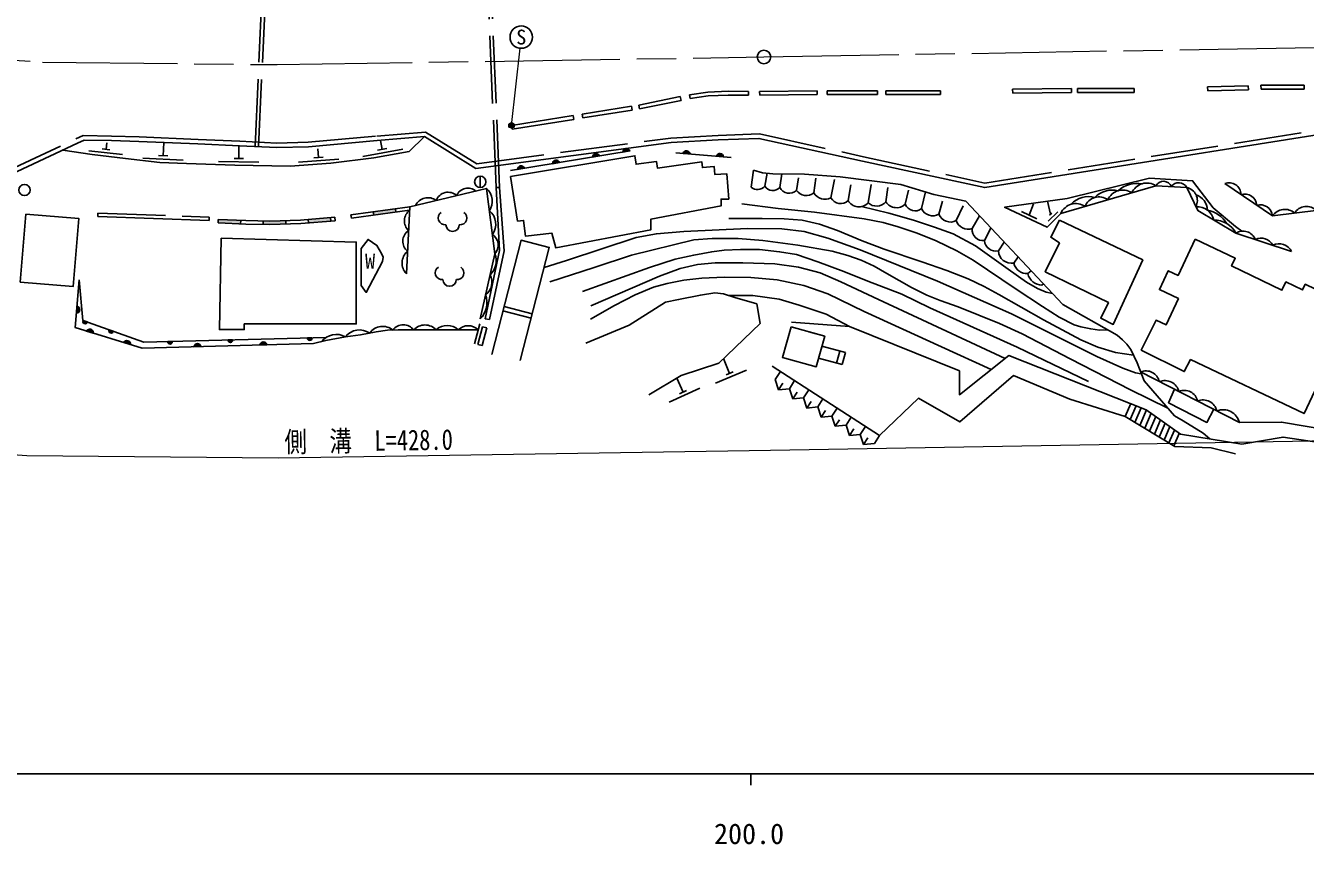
# Model space of a CAD drawing. Units: millimetres at full size, sheet at 1:1000; details may follow other scales. Extents: x 40000 to 680000, y 20000 to 380000.
# Drawn here: x 203468 to 317349, y 198715 to 271571 of the extents above; entities that cross this region are included whole.
import ezdxf
from ezdxf.enums import TextEntityAlignment as Align

# ---------------------------------------------------------------- set-up
doc = ezdxf.new("R2010")
doc.units = ezdxf.units.MM
doc.header["$LTSCALE"] = 1000
doc.linetypes.add('CHAIN', pattern=[18.5, 12, -1.5, 3.5, -1.5])
doc.linetypes.add('DASHED', pattern=[7.5, 6, -1.5])
for name, color, linetype, lineweight in [('M-BGD', 7, 'Continuous', 25), ('M-BMK', 2, 'CHAIN', 13), ('M-BMK-SRVR', 3, 'Continuous', 25), ('M-STR-HTXT', 7, 'Continuous', 13), ('M-STR-STRC', 7, 'Continuous', 25), ('M-TTL-BAND', 7, 'Continuous', 25)]:
    doc.layers.add(name, color=color, linetype=linetype, lineweight=lineweight)
doc.styles.add('ＭＳ ゴシック', font='')
doc.styles.get('ＭＳ ゴシック').set_extended_font_data('MS Gothic')

# ---------------------------------------------------------------- blocks, each defined once
blk = doc.blocks.new('ent')
at = {"layer": 'M-BGD'}
for centre, start, end in [((-676, -505), 122.72029, 277.24592), ((0, -1100), 180, 0), ((676, -505), 262.75408, 57.27971)]:
    blk.add_arc(centre, 600, start, end, dxfattribs=at)

msp = doc.modelspace()

# ---------------------------------------------------------------- hatches: boundary and pattern name
at = {"layer": 'M-BGD'}
for points in [[(254530, 259969), (253912, 259868, -0.84072)], [(257242, 260414), (256624, 260313, -0.84072)], [(262589, 260149), (261966, 260201, -0.84072)], [(265576, 259899), (264953, 259952, -0.84072)], [(247862, 258877), (247244, 258776, -0.84072)], [(250966, 259386), (250348, 259284, -0.84072)], [(236385, 255280), (234404, 255006), (234445, 254709), (236426, 254983)], [(222613, 254238), (220615, 254332), (220601, 254032), (222599, 253938)], [(226611, 254221), (225211, 254172), (224612, 254184), (224606, 253884), (225213, 253872), (226622, 253921)], [(230602, 254481), (228608, 254321), (228632, 254022), (230626, 254182)], [(207999, 245983), (208052, 246607, -0.84072)], [(208960, 245205, -0.4608), (208692, 245051, -0.4608), (208582, 245340)], [(209493, 244208), (208894, 244392, -0.84072)], [(211274, 244377, -0.4608), (211005, 244223, -0.4608), (210895, 244512)], [(228949, 243798, -0.4608), (228754, 243557, -0.4608), (228547, 243787)], [(212794, 243192), (212195, 243376, -0.84072)], [(216512, 243467, -0.4608), (216318, 243227, -0.4608), (216111, 243456)], [(219074, 243015), (218448, 242998, -0.84072)], [(221881, 243610, -0.4608), (221686, 243369, -0.4608), (221479, 243599)], [(224942, 243174), (224316, 243157, -0.84072)]]:
    msp.add_hatch(color=256, dxfattribs=at).paths.add_polyline_path(points)
at = {"layer": 'M-STR-HTXT'}
msp.add_hatch(color=256, dxfattribs=at).paths.add_polyline_path([(246900, 262848, -0.41421), (246858, 262497, -0.41421), (246507, 262540, -1)])

# ---------------------------------------------------------------- linework, layer by layer
at = {"layer": 'M-BGD', "linetype": 'DASHED'}
for p, q in [((223894, 260811), (224522, 274614)), ((224193, 260795), (224822, 274604)), ((245349, 257160), (244592, 274807)), ((245648, 257178), (244891, 274831)), ((209909, 254883), (219800, 254523))]:
    msp.add_line(p, q, dxfattribs=at)
at = {"layer": 'M-BGD'}
for p, q in [((262546, 265421), (262616, 265077)), ((267781, 265718), (267780, 265368)), ((268785, 265718), (273896, 265781)), ((268785, 265718), (268789, 265368)), ((268789, 265368), (273900, 265431)), ((273896, 265781), (273900, 265431)), ((274786, 265781), (279266, 265781)), ((274786, 265781), (274786, 265431)), ((274786, 265431), (279266, 265431)), ((279266, 265781), (279266, 265431)), ((280017, 265781), (284875, 265781)), ((280017, 265781), (280017, 265431)), ((280017, 265431), (284875, 265431)), ((284875, 265781), (284875, 265431)), ((291298, 265917), (296532, 265982)), ((291298, 265917), (291303, 265567)), ((291303, 265567), (296534, 265632)), ((296532, 265982), (296532, 265632)), ((297072, 265982), (302106, 265982)), ((297072, 265982), (297072, 265632)), ((297072, 265632), (302110, 265632)), ((302106, 265982), (302110, 265632)), ((308652, 266130), (312264, 266211)), ((308652, 266130), (308660, 265780)), ((312264, 266211), (312282, 265862)), ((313394, 266269), (317247, 266269)), ((313394, 266269), (313412, 265920)), ((317247, 266269), (317253, 265919)), ((252985, 263698), (257397, 264403)), ((257397, 264403), (257453, 264058)), ((258023, 264503), (261721, 265253)), ((258023, 264503), (258085, 264159)), ((258085, 264159), (261791, 264910)), ((261721, 265253), (261791, 264910)), ((246704, 262694), (252204, 263573)), ((246759, 262348), (252259, 263228)), ((252204, 263573), (252259, 263228)), ((252985, 263698), (253040, 263352)), ((253040, 263352), (257453, 264058)), ((246704, 262694), (246759, 262348)), ((210623, 260564), (210690, 261139)), ((215706, 259988), (215756, 261172)), ((222436, 259738), (222454, 260885)), ((235202, 260553), (235055, 261361)), ((209098, 260440), (212078, 260092)), ((210276, 260605), (210971, 260523)), ((213895, 259764), (217492, 259612)), ((215286, 260006), (216126, 259970)), ((222016, 259745), (222856, 259732)), ((227763, 259422), (231354, 259677)), ((229118, 259819), (229956, 259878)), ((229537, 259848), (229484, 260596)), ((233484, 259936), (237026, 260579)), ((234789, 260478), (235615, 260628)), ((246608, 258671), (257262, 260417)), ((253912, 259868), (254530, 259969)), ((256624, 260313), (257242, 260414)), ((261320, 260255), (266243, 259844)), ((261966, 260201), (262589, 260149)), ((264953, 259952), (265576, 259899)), ((220632, 259466), (224231, 259410)), ((247244, 258776), (247862, 258877)), ((250348, 259284), (250966, 259386)), ((268020, 257200), (268247, 258696)), ((243927, 258169), (243927, 257169)), ((269248, 257288), (269446, 258437)), ((270569, 257163), (270758, 258376)), ((272068, 256912), (272239, 258037)), ((273606, 256684), (273784, 257985)), ((275131, 256233), (275439, 257871)), ((276654, 255996), (276904, 257405)), ((278439, 255806), (278724, 257440)), ((245349, 257160), (245648, 257178)), ((280024, 255877), (280180, 257160)), ((281747, 255671), (282018, 256925)), ((283199, 255285), (283558, 256767)), ((237657, 255457), (232423, 254732)), ((237641, 255151), (232464, 254435)), ((236426, 254983), (236385, 255280)), ((284741, 254787), (285067, 255962)), ((286287, 254216), (286887, 255532)), ((292779, 254704), (293167, 255725)), ((294679, 254796), (294395, 255945)), ((209909, 254883), (209898, 254583)), ((209898, 254583), (219789, 254224)), ((219800, 254523), (219789, 254224)), ((220615, 254332), (220601, 254032)), ((222613, 254238), (222599, 253938)), ((224612, 254184), (224606, 253884)), ((226611, 254221), (226622, 253921)), ((228608, 254321), (228632, 254022)), ((230602, 254481), (230626, 254182)), ((230989, 254512), (231013, 254213)), ((232423, 254732), (232464, 254435)), ((234445, 254709), (234404, 255006)), ((287690, 253507), (288338, 254655)), ((292101, 255025), (293457, 254383)), ((294470, 254159), (295314, 255012)), ((294580, 254697), (294777, 254896)), ((288782, 252438), (289366, 253561)), ((290028, 251523), (290547, 252305)), ((291403, 250442), (291788, 250986)), ((292650, 249500), (292941, 249760)), ((293908, 248486), (294041, 248590)), ((208052, 246607), (207999, 245983)), ((245942, 246181), (248446, 245536)), ((246040, 246563), (248544, 245918)), ((208960, 245205), (208582, 245340)), ((243886, 245036), (243406, 243243)), ((244370, 245493), (244762, 245411)), ((208894, 244392), (209493, 244208)), ((211274, 244377), (210895, 244512)), ((228949, 243798), (228547, 243787)), ((244115, 244770), (243705, 243199)), ((244502, 244669), (244092, 243098)), ((244115, 244770), (244502, 244669)), ((273169, 244327), (274579, 243935)), ((273673, 244187), (274579, 243935)), ((212195, 243376), (212794, 243192)), ((216512, 243467), (216111, 243456)), ((218448, 242998), (219074, 243015)), ((221881, 243610), (221479, 243599)), ((224316, 243157), (224942, 243174)), ((243705, 243199), (244092, 243098)), ((276430, 242471), (274334, 243055)), ((275927, 242611), (275630, 241544)), ((266116, 240619), (265559, 241943)), ((276133, 241404), (274036, 241987)), ((276430, 242471), (276133, 241404)), ((264850, 239761), (267615, 240925)), ((265793, 240483), (266439, 240755)), ((270168, 240078), (270628, 240792)), ((260735, 238063), (263460, 239318)), ((261972, 238963), (261406, 240193)), ((270473, 239167), (270168, 240078)), ((270473, 239167), (270852, 239755)), ((271428, 239265), (270473, 239167)), ((271428, 239265), (271889, 239979)), ((271733, 238354), (271428, 239265)), ((272689, 238452), (273150, 239166)), ((261655, 238816), (262290, 239109)), ((271733, 238354), (272113, 238942)), ((272689, 238452), (271733, 238354)), ((272994, 237541), (272689, 238452)), ((272994, 237541), (273373, 238129)), ((273949, 237639), (274410, 238353)), ((273949, 237639), (272994, 237541)), ((274254, 236728), (273949, 237639)), ((274254, 236728), (274634, 237316)), ((275210, 236826), (275671, 237540)), ((301810, 237935), (301320, 236783)), ((302276, 237751), (301753, 236523)), ((302741, 237567), (302185, 236263)), ((303205, 237380), (302617, 236002)), ((303621, 237081), (303050, 235741)), ((275210, 236826), (274254, 236728)), ((275515, 235915), (275210, 236826)), ((275515, 235915), (275894, 236503)), ((276471, 236013), (275515, 235915)), ((276471, 236013), (276931, 236727)), ((276776, 235102), (276471, 236013)), ((277731, 235199), (278192, 235914)), ((304037, 236782), (303482, 235480)), ((304453, 236483), (303914, 235219)), ((304869, 236184), (304347, 234958)), ((305285, 235885), (304779, 234697)), ((276776, 235102), (277155, 235690)), ((277731, 235199), (276776, 235102)), ((278036, 234289), (277731, 235199)), ((278036, 234289), (278416, 234877)), ((278992, 234386), (279452, 235101)), ((305701, 235587), (305211, 234436)), ((306118, 235288), (305644, 234175)), ((278992, 234386), (278036, 234289))]:
    msp.add_line(p, q, dxfattribs=at)
for points in [[(122976, 280970), (129585, 278614), (136837, 276117), (146902, 273062), (156941, 269914), (165401, 267338), (169815, 265927), (174837, 264345), (180452, 262960), (192308, 260083), (201179, 257891), (208085, 261111)], [(208085, 261111), (208666, 261382), (211110, 261339), (213548, 261268), (218795, 261039), (222512, 260883), (225818, 260710), (228649, 260798), (234745, 261335), (238953, 261691), (243544, 258870), (260912, 261170), (265107, 261400), (268726, 261527), (277944, 259510), (288813, 257152), (328483, 263456), (348644, 263600), (369906, 263971), (395138, 264474), (404767, 264867), (413603, 265516), (434642, 266969), (451039, 268453)], [(262546, 265421), (264178, 265657), (265970, 265725), (267781, 265718)], [(262616, 265077), (264210, 265308), (265976, 265375), (267780, 265368)], [(308660, 265780), (312277, 265862), (312282, 265862)], [(313403, 265919), (317250, 265919), (317253, 265919)], [(206775, 260500), (209390, 260104), (212361, 259757), (215403, 259400), (217776, 259300), (222096, 259143), (226999, 259067), (230638, 259325), (234443, 259805), (237603, 260379), (238953, 261691)], [(268247, 258696), (269039, 258477), (269954, 258388), (272777, 258347), (275961, 258120), (281338, 257444), (284284, 256546), (287125, 255944), (295777, 246744), (300586, 244021), (301075, 243623), (301468, 243221), (301828, 242761), (302375, 241571), (302991, 239949), (305698, 236858), (306482, 236417), (308253, 235305), (308836, 234791)], [(316119, 251478), (311164, 253115), (307776, 255104), (306787, 257167), (304050, 257304), (295583, 254857), (294362, 253622), (290584, 255411), (296151, 256192), (303480, 257994), (307314, 257773), (309135, 255370), (311121, 253702), (311681, 253283)], [(302683, 240760), (311476, 236262), (315236, 236294), (319970, 235479), (321559, 237831), (322929, 245422), (320447, 255378), (314430, 254654), (310170, 257507)], [(237348, 249486), (237657, 255457), (244488, 257079), (245217, 251268), (243926, 245475)], [(244370, 245493), (245639, 251559), (245349, 257160)], [(244762, 245411), (246041, 251530), (245648, 257174), (245648, 257178)], [(267196, 255712), (270422, 255306), (273670, 254964), (278076, 254372), (279791, 254039), (281123, 253653), (282813, 253095), (284496, 252411), (286332, 251531), (287786, 250701), (291598, 248111), (293958, 246569), (295430, 245642), (296761, 244948), (297364, 244756), (298252, 244584), (299023, 244464), (299756, 244491)], [(277841, 255464), (280291, 254875), (282474, 254245), (284336, 253648), (286017, 253030), (288007, 251974), (290911, 249888), (292541, 248728), (293507, 248178), (294295, 247863), (294854, 247726)], [(220601, 254032), (223053, 253916), (225213, 253872), (227952, 253967), (231013, 254213)], [(220615, 254332), (223063, 254216), (225211, 254172), (227935, 254267), (230989, 254512)], [(302061, 242253), (300440, 242478), (298875, 242961), (297353, 243624), (294032, 245400), (290084, 247636), (288758, 248346), (287339, 249029), (285436, 249781), (283227, 250552), (279852, 251668), (277913, 252428), (275726, 253343), (274113, 253894), (272583, 254249), (270976, 254389), (269017, 254420), (266042, 254420)], [(249607, 250044), (251612, 250675), (257801, 252722), (259595, 253044), (262044, 253252), (267713, 253516), (270752, 253486), (272749, 253251), (274844, 252656), (277728, 251613), (284600, 248822), (291184, 245929), (298775, 242117), (301103, 241083), (302221, 240671), (302745, 240596)], [(244941, 242293), (247562, 252473), (250066, 251828), (247479, 241781)], [(250108, 248779), (254052, 250053), (257381, 251147), (262939, 252494), (264572, 252618), (266880, 252618), (269071, 252454), (272193, 252023), (275225, 251505), (276637, 251116), (277829, 250699), (278968, 250175), (280111, 249523), (282311, 248270), (283650, 247578), (284863, 247102), (286462, 246535), (290131, 245057), (292133, 244139), (296405, 241932), (301793, 239166), (305110, 237530)], [(253033, 247902), (258983, 250058), (261266, 250799), (262926, 251145), (264527, 251449), (265640, 251586), (267090, 251654), (268781, 251646), (270565, 251450), (272067, 251189), (273966, 250555), (276286, 249677), (278426, 248819), (281431, 247674), (283937, 246453), (286298, 245396), (291698, 242957), (298047, 239906)], [(253773, 246638), (259878, 249287), (261707, 249953), (263263, 250305), (264820, 250449), (267279, 250449), (270146, 250377), (272255, 250072), (274181, 249584), (276021, 248785), (279361, 247204), (290636, 241955)], [(208248, 248946), (207892, 244701), (213828, 242873), (229098, 243286), (230191, 243550), (231922, 243876), (233265, 244069), (234650, 244316), (235677, 244467), (236628, 244499), (238004, 244499), (240972, 244499), (243740, 244493)], [(208248, 248946), (208569, 245345), (214003, 243400), (230222, 243831)], [(253742, 245444), (255864, 246663), (257711, 247616), (259330, 248283), (260567, 248630), (262054, 248906), (263642, 249096), (265628, 249190), (268007, 249164), (270339, 248953), (272716, 248442), (274857, 247701), (278088, 246123), (284974, 242984), (289401, 240974)], [(253307, 243326), (257166, 244920), (260397, 246975), (261573, 247197), (263517, 247595), (264793, 247804), (265581, 247697), (266564, 247392), (268529, 246809), (268822, 245072), (265140, 241542), (261797, 240428), (258923, 238705)], [(266073, 247545), (268174, 247545), (270519, 247223), (272305, 246697), (274694, 245898), (276787, 244792)], [(271616, 245193), (276787, 244792), (286558, 240841), (286558, 238717), (290965, 242216), (303191, 237390), (306225, 235211), (311685, 234333), (315368, 234955), (320563, 234182), (322636, 236517), (324537, 236480), (331641, 235369)], [(269901, 241261), (279452, 235101), (282932, 238412), (286604, 236302), (291379, 240428), (296382, 238336), (301324, 236782), (305723, 234127), (308964, 234001), (311117, 233470)], [(305710, 239212), (305179, 238011), (308592, 236265), (309189, 237432)]]:
    msp.add_lwpolyline(points, dxfattribs=at)
at = {"layer": 'M-BGD', "linetype": 'DASHED'}
msp.add_lwpolyline([(201138, 258313), (208581, 261784), (211119, 261739), (213562, 261668), (218812, 261439), (222531, 261282), (225822, 261110), (228625, 261197), (234710, 261733), (239050, 262101), (243632, 259285), (260875, 261568), (265089, 261800), (268763, 261928), (278029, 259900), (288825, 257559), (328450, 263855), (348639, 264000), (369898, 264371), (395126, 264874), (404744, 265266), (413575, 265915), (434610, 267368), (451029, 268854)], dxfattribs=at)
at = {"layer": 'M-BGD'}
for points in [[(246620, 258157), (247242, 254174), (247780, 254239), (247951, 252823), (250287, 253106), (250636, 251803), (259095, 253398), (259095, 254338), (265353, 255528), (265353, 256133), (266034, 256133), (265859, 258392), (264808, 258311), (264753, 259019), (263687, 258937), (263647, 259446), (259687, 258898), (259606, 259484), (257787, 259232), (257683, 259990)], [(203489, 254799), (208191, 254408), (207686, 248353), (202985, 248745)], [(295463, 254268), (294694, 252732), (295455, 252238), (294201, 249665), (299825, 246923), (299143, 245525), (300256, 244982), (302872, 250717)], [(220859, 252645), (232893, 252302), (232893, 245027), (222919, 245027), (222919, 244530), (220721, 244530)], [(233324, 251727), (233324, 248434), (233783, 247832), (235219, 250582), (235278, 250976), (235142, 251299), (234725, 252010), (233943, 252550)], [(307546, 252575), (306025, 249337), (305141, 249752), (304354, 248076), (306051, 247279), (304952, 244939), (304060, 245357), (302737, 242701), (306568, 240793), (307136, 241849), (317225, 237053), (319389, 241605), (318857, 241858), (321188, 246697), (317338, 248551), (317097, 248052), (315620, 248764), (315265, 248027), (310784, 250186), (311111, 250866)], [(271576, 244771), (274579, 243935), (273820, 241211), (270817, 242047)]]:
    msp.add_lwpolyline(points, close=True, dxfattribs=at)
for centre in [(203371, 256942), (243927, 257669)]:
    msp.add_circle(centre, 500, dxfattribs=at)
for centre, radius, start, end in [((254230, 259865), 318, 19.19615, 179.41389), ((256942, 260309), 318, 19.19615, 179.41389), ((262273, 260121), 318, 5.1189, 165.33664), ((265260, 259871), 318, 5.1189, 165.33664), ((247562, 258773), 318, 19.19615, 179.41389), ((250666, 259281), 318, 19.19615, 179.41389), ((302395, 254996), 2543, 80.22274, 132.15258), ((303229, 256111), 1449, 55.47181, 156.77046), ((304720, 256976), 746, 20.42472, 153.84828), ((306083, 256797), 796, 27.75649, 146.51651), ((310568, 256539), 1047, 0.00565, 112.3724), ((239263, 255015), 1244, 53.39365, 153.32223), ((241056, 255623), 1121, 47.11889, 159.59698), ((242827, 256012), 1098, 49.93017, 156.7857), ((243477, 255945), 1519, 326.05056, 48.25745), ((268590, 257859), 871, 229.15456, 319.07263), ((269954, 257706), 820, 210.64483, 318.578), ((271417, 257629), 968, 208.77298, 312.22426), ((272941, 257498), 1051, 213.83735, 309.28266), ((274611, 257279), 1168, 210.59841, 296.43095), ((298046, 254301), 2058, 74.14924, 138.10604), ((298976, 255008), 1325, 53.1317, 159.11058), ((300182, 254735), 2205, 76.73468, 135.51663), ((301083, 255514), 1424, 55.13617, 157.1061), ((306532, 255992), 1203, 333.45738, 77.74348), ((307191, 255144), 1432, 0.08864, 72.69515), ((311945, 255503), 1087, 4.71798, 107.66007), ((238397, 254194), 1220, 128.30408, 225.78318), ((243777, 253905), 1530, 323.13615, 51.17186), ((275990, 256742), 999, 210.67884, 311.65511), ((277615, 256552), 1111, 210.01684, 317.81877), ((279196, 256628), 1118, 227.34436, 317.78156), ((280972, 256495), 1131, 213.0884, 313.28137), ((282616, 256015), 934, 201.56639, 308.61719), ((284199, 255747), 1102, 204.79294, 299.45799), ((296919, 254275), 1457, 55.77582, 156.46645), ((307689, 253890), 1566, 13.74117, 92.93503), ((308196, 252684), 2499, 30.66926, 80.14563), ((313307, 254493), 1134, 8.1562, 104.22186), ((315514, 253903), 1318, 48.4484, 145.27881), ((317453, 254239), 1248, 45.15232, 148.57489), ((285769, 255192), 1104, 201.46073, 297.99623), ((287329, 254535), 1090, 197.03038, 289.29962), ((309228, 252056), 2206, 28.66753, 90.49267), ((238173, 252369), 1140, 123.38204, 230.70521), ((244385, 252037), 1133, 317.28023, 57.02778), ((288678, 253424), 991, 175.18342, 276.02684), ((311784, 252086), 1201, 22.3497, 121.09405), ((289809, 252531), 1031, 185.17757, 282.28803), ((313406, 251484), 1176, 27.64926, 115.79449), ((315005, 250912), 1249, 26.9389, 116.50485), ((238339, 250438), 1374, 130.22394, 223.86331), ((243700, 250629), 1646, 312.02955, 22.83156), ((291183, 251577), 1156, 182.69243, 280.95392), ((243565, 248750), 1400, 306.92559, 27.93553), ((292580, 250705), 1206, 192.55256, 273.30748), ((293916, 249784), 1298, 192.63029, 269.64856), ((242459, 246934), 2068, 315.16146, 19.69966), ((207971, 246300), 318, 275.09016, 75.30789), ((208760, 245242), 203, 151.35197, 349.27536), ((237084, 243776), 1170, 38.14663, 142.83086), ((239005, 243564), 1369, 43.05556, 136.94616), ((240984, 243484), 1410, 45.90865, 133.97038), ((242851, 243637), 1234, 43.9179, 135.8418), ((209177, 244248), 318, 352.77662, 152.99436), ((211074, 244415), 203, 151.35197, 349.27536), ((228749, 243761), 203, 172.5614, 10.48479), ((231109, 242452), 1640, 60.29094, 142.11482), ((233189, 242875), 1615, 56.12174, 141.66519), ((235247, 243374), 1432, 50.77027, 144.00193), ((212478, 243232), 318, 352.77662, 152.99436), ((216312, 243430), 203, 172.5614, 10.48479), ((218762, 242952), 318, 11.44036, 171.65809), ((221681, 243573), 203, 172.5614, 10.48479), ((224631, 243111), 318, 11.44036, 171.65809), ((303149, 239608), 1242, 13.78485, 112.03735), ((304822, 238665), 1324, 15.22446, 110.59773), ((306577, 237913), 1199, 12.30493, 113.51726), ((308234, 236987), 1277, 13.50255, 112.31965), ((310024, 235889), 1500, 14.42397, 111.39823)]:
    msp.add_arc(centre, radius, start, end, dxfattribs=at)
at = {"layer": 'M-BMK'}
msp.add_lwpolyline([(79526, 313748), (86266, 310922), (94136, 306951), (103020, 301572), (109664, 297136), (116221, 293205), (126073, 288116), (137312, 282979), (142288, 281053), (150332, 278241), (161423, 274916), (169823, 272933), (181273, 270622), (191889, 269223), (204980, 268316), (225861, 268099), (269167, 268779), (369041, 270521), (396691, 270780), (411281, 271514), (468103, 276799), (567675, 284627)], dxfattribs=at)
at = {"layer": 'M-BMK-SRVR'}
msp.add_circle((269167, 268779), 600, dxfattribs=at)
at = {"layer": 'M-STR-HTXT'}
msp.add_line((246704, 262694), (247464, 269554), dxfattribs=at)
msp.add_lwpolyline([(67217, 280957), (71600, 279119), (77164, 276312), (84228, 272035), (90938, 267554), (99175, 262617), (110757, 256634), (123707, 250715), (130192, 248204), (139527, 244941), (152368, 241091), (162338, 238738), (175518, 236077), (188391, 234382), (203587, 233329), (225954, 233097), (269747, 233784), (369510, 235524), (397735, 235788), (413782, 236596), (471096, 241926), (498681, 244095)], dxfattribs=at)
msp.add_circle((246704, 262694), 250, dxfattribs=at)
at = {"layer": 'M-STR-STRC'}
msp.add_circle((247574, 270548), 1000, dxfattribs=at)
at = {"layer": 'M-TTL-BAND'}
for p, q in [((40000, 205000), (579000, 205000)), ((268000, 205000), (268000, 204000))]:
    msp.add_line(p, q, dxfattribs=at)

# ---------------------------------------------------------------- block references
for p in [(241461, 254955), (241196, 250074)]:
    msp.add_blockref('ent', p)

# ---------------------------------------------------------------- texts
at = {"layer": 'M-BGD', "style": 'ＭＳ ゴシック'}
msp.add_text('W', height=1320, dxfattribs=at).set_placement((234122, 250614), align=Align.MIDDLE_CENTER)
at = {"layer": 'M-STR-HTXT', "style": 'ＭＳ ゴシック', "width": 0.8}
msp.add_text('側\u3000溝\u3000L=428.0', height=1833, rotation=0.899, dxfattribs=at).set_placement((234016, 233172), align=Align.BOTTOM_CENTER)
at = {"layer": 'M-STR-STRC', "style": 'ＭＳ ゴシック'}
msp.add_text('S', height=1320, dxfattribs=at).set_placement((247574, 270548), align=Align.MIDDLE_CENTER)
at = {"layer": 'M-TTL-BAND', "style": 'ＭＳ ゴシック'}
msp.add_text('200.0', height=1833, dxfattribs=at).set_placement((267844, 198195), align=Align.BOTTOM_CENTER)

doc.saveas('drawing.dxf')
